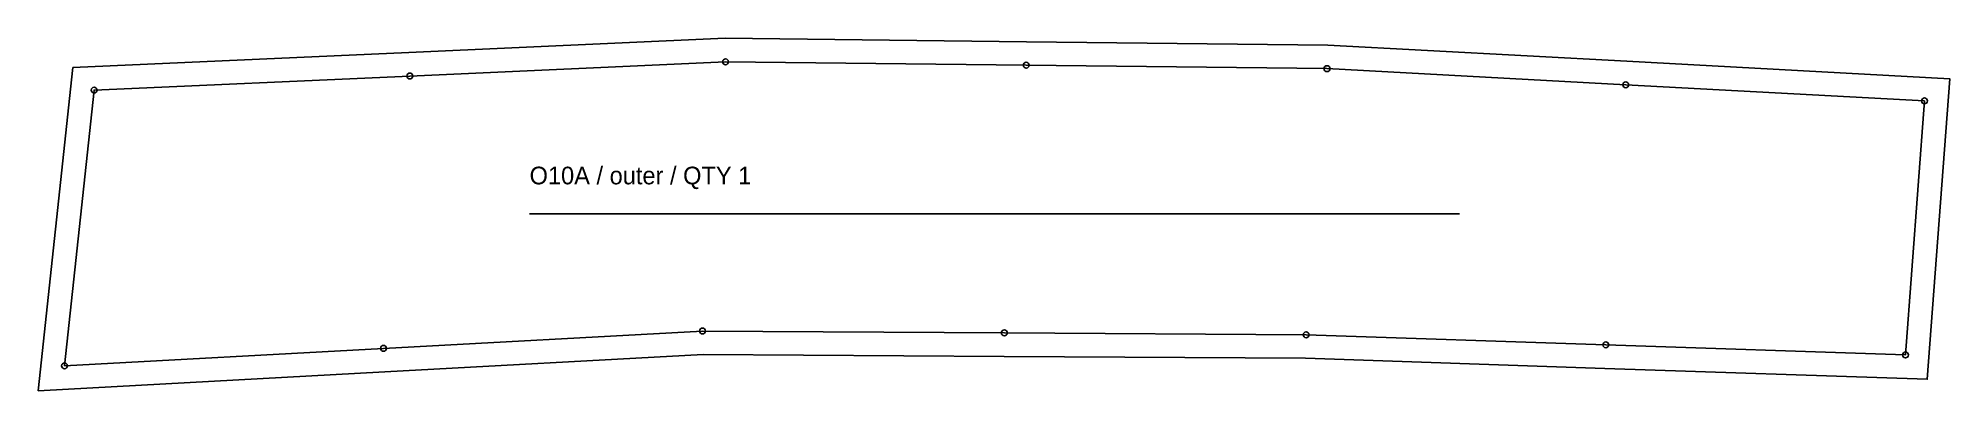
# Model space of a CAD drawing. Header units: millimetres. Extents: x -13 to 961, y -13 to 167.
import ezdxf

# ---------------------------------------------------------------- set-up
doc = ezdxf.new("R2010")
doc.units = ezdxf.units.MM
for name, color, linetype in [('BINDING', 4, 'Continuous'), ('CUT', 7, 'Continuous'), ('GRAIN', 3, 'Continuous'), ('ID', 7, 'Continuous'), ('NOTCH', 1, 'Continuous'), ('SEW', 5, 'Continuous'), ('ZIPPER', 1, 'Continuous')]:
    doc.layers.add(name, color=color, linetype=linetype)

msp = doc.modelspace()

# ---------------------------------------------------------------- linework, layer by layer
at = {"layer": 'BINDING'}
msp.add_lwpolyline([(15.04, 140.49), (0, 0)], dxfattribs=at)
at = {"layer": 'CUT'}
msp.add_lwpolyline([(-13.43, -12.75), (4.21, 152.02), (175.46, 159.67), (336.75, 166.94), (490.38, 165.17), (643.93, 163.43), (796.49, 155.18), (961.04, 146.3), (949.54, -6.87), (785.27, -1.34), (632.66, 3.79), (478.99, 4.75), (325.52, 5.69), (163.27, -3.11)], close=True, dxfattribs=at)
at = {"layer": 'GRAIN'}
msp.add_line((237.04, 77.47), (711.12, 77.47), dxfattribs=at)
at = {"layer": 'NOTCH'}
for centre in [(336.95, 154.94), (176, 147.68), (490.24, 153.17), (643.54, 151.43), (15.04, 140.49), (795.85, 143.2), (948.15, 134.98), (162.61, 8.87), (325.23, 17.69), (479.07, 16.75), (632.9, 15.79), (785.67, 10.65), (0, 0), (938.44, 5.51)]:
    msp.add_circle(centre, 1.5, dxfattribs=at)
at = {"layer": 'SEW'}
msp.add_lwpolyline([(0, 0), (162.61, 8.87), (325.23, 17.69), (479.07, 16.75), (632.9, 15.79), (785.67, 10.65), (938.44, 5.51), (948.15, 134.98), (795.85, 143.2), (643.54, 151.43), (490.24, 153.17), (336.95, 154.94), (176, 147.68), (15.04, 140.49)], close=True, dxfattribs=at)
at = {"layer": 'ZIPPER'}
msp.add_lwpolyline([(938.44, 5.51), (948.15, 134.98)], dxfattribs=at)

# ---------------------------------------------------------------- texts
at = {"layer": 'ID'}
msp.add_text('O10A / outer / QTY 1', height=9, dxfattribs=at).set_placement((237.04, 92.47))

doc.saveas('drawing.dxf')
